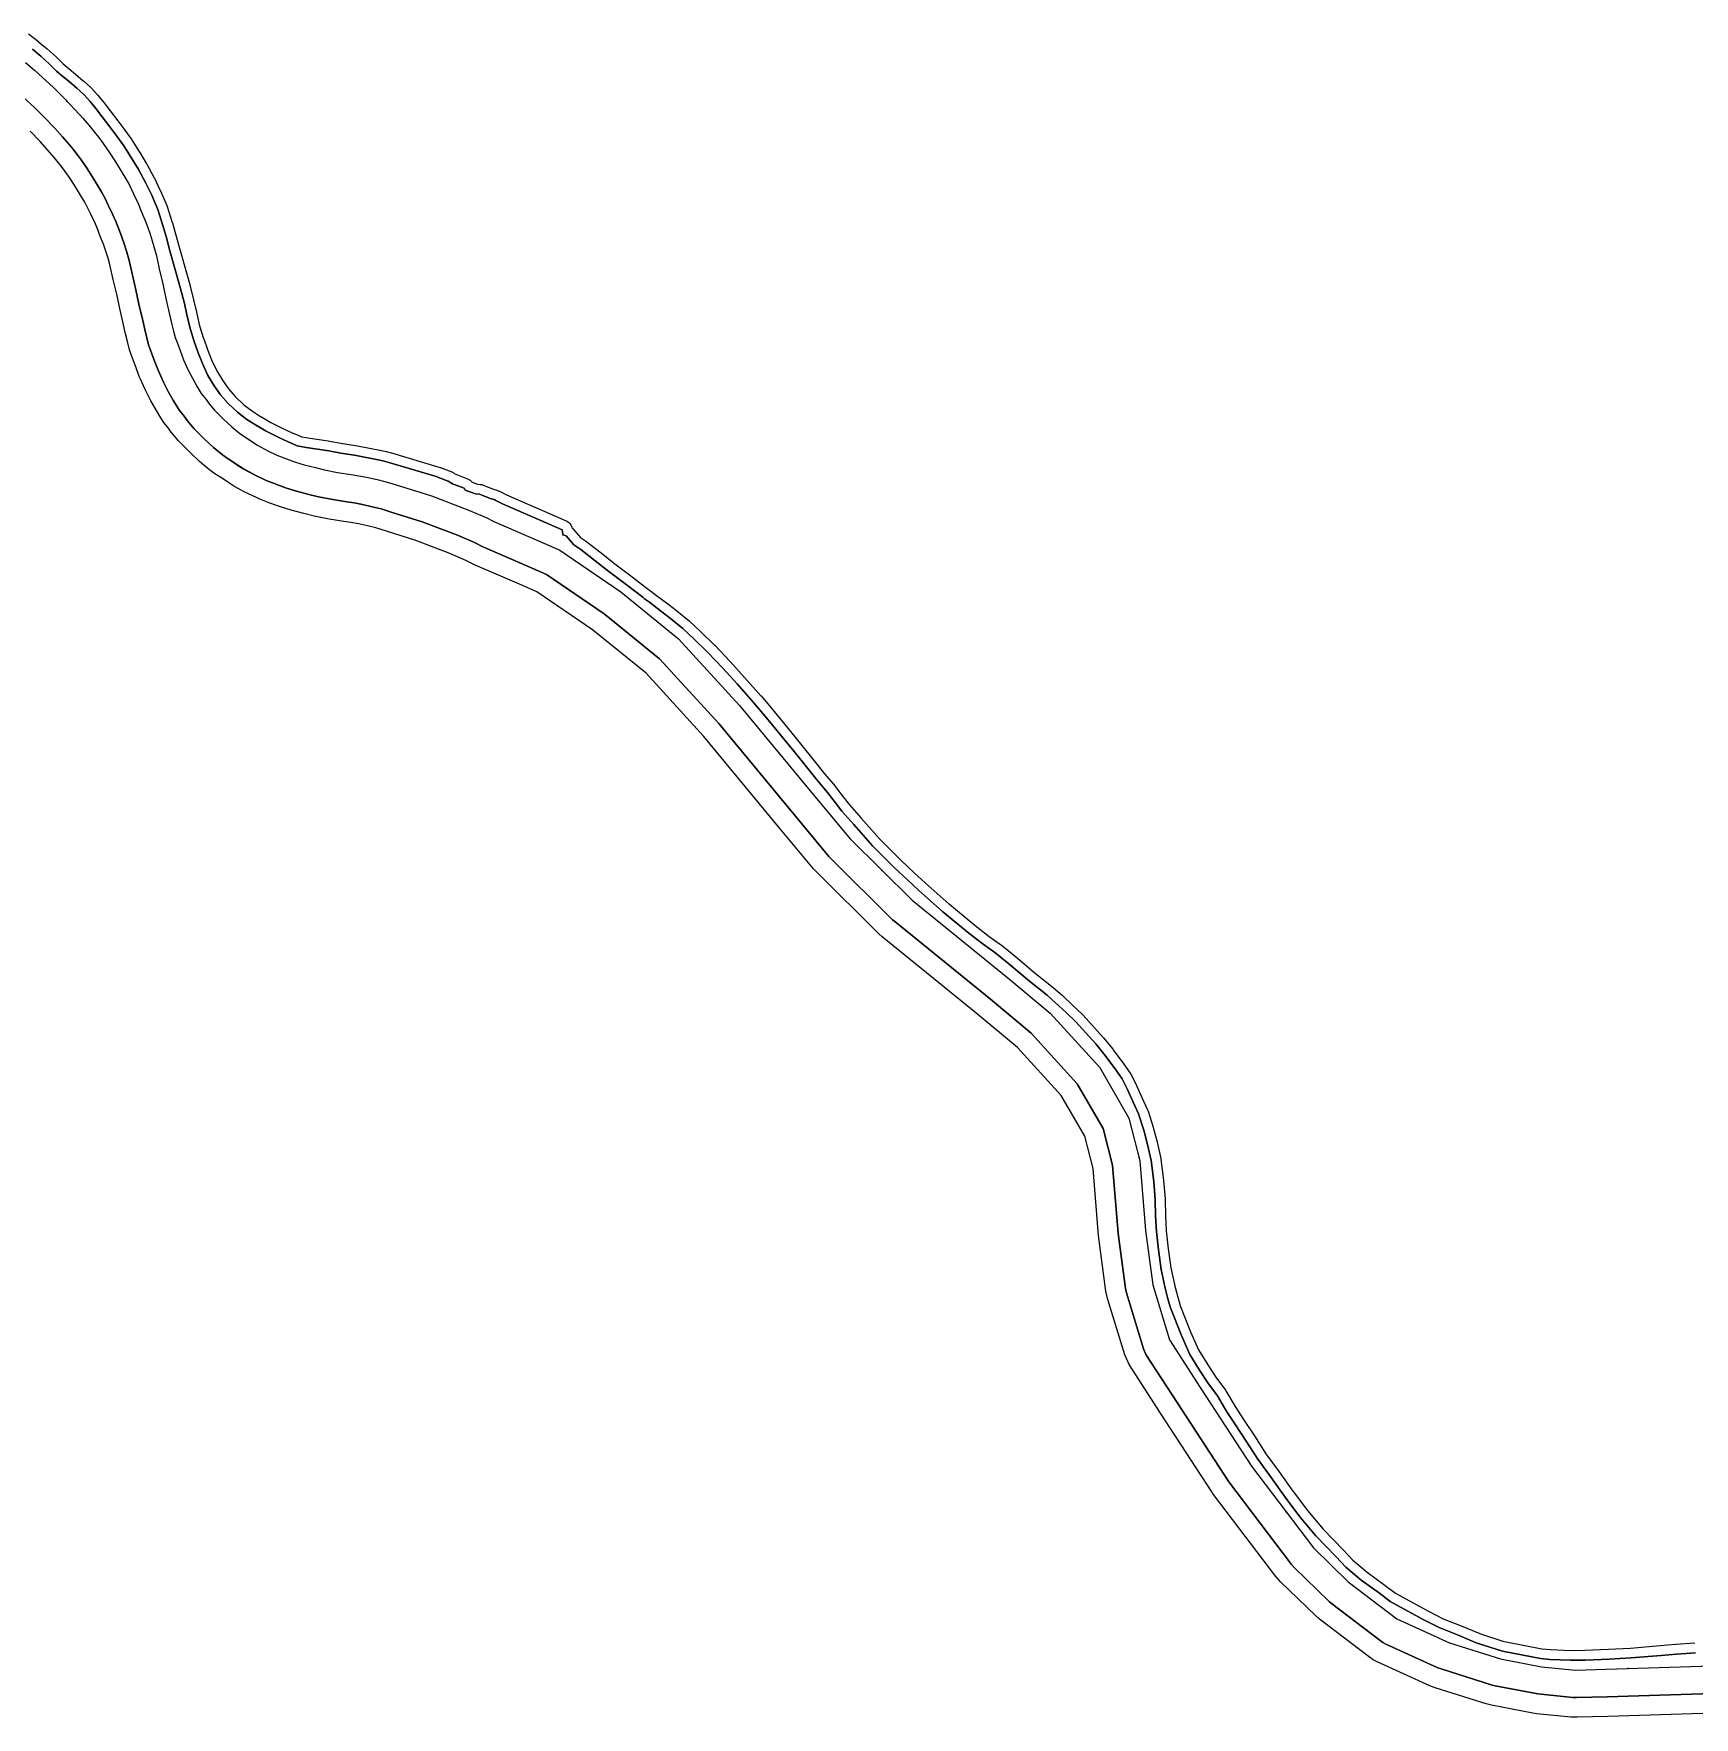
# Model space of a CAD drawing. Header units: inches. Extents: x 87989 to 118156, y 435697 to 451526.
# Drawn here: x 116398 to 116819.5, y 442395.8 to 442823.3 of the extents above; entities that cross this region are included whole.
import ezdxf

# ---------------------------------------------------------------- set-up
doc = ezdxf.new("R2010")
doc.units = ezdxf.units.IN
doc.header["$MEASUREMENT"] = 0
for name, color, linetype, true_color in [('As_waterkering_BWK', 7, 'Continuous', 0x7b8981), ('Beschermingszone_BWK', 7, 'Continuous', 0xcf890d), ('Grens_bebouwingsvrije_zone_BWK', 7, 'Continuous', 0x6789ae), ('Kernzone_BWK', 7, 'Continuous', 0xcb89af), ('Referentiepunten_BWK', 7, 'Continuous', 0x178980)]:
    doc.layers.add(name, color=color, linetype=linetype, true_color=true_color)

msp = doc.modelspace()

# ---------------------------------------------------------------- linework, layer by layer
at = {"layer": 'As_waterkering_BWK'}
for points in [[(116395.9165, 442815.9167), (116398.2177, 442813.9635), (116400.1981, 442812.131), (116402.8984, 442809.6779), (116405.65, 442806.9557), (116408.4624, 442804.0253), (116410.5222, 442801.7399), (116412.4459, 442799.5232), (116413.3875, 442798.3462), (116414.5486, 442796.8618), (116415.6699, 442795.3668), (116417.1925, 442793.2138), (116418.7878, 442790.7528), (116420.2355, 442788.3758), (116421.3754, 442786.4007), (116422.2912, 442784.7767), (116423.312, 442782.5601), (116424.4861, 442780.1627), (116425.3146, 442778.2105), (116426.1822, 442775.9527), (116426.9407, 442774.0122), (116427.5327, 442772.3411), (116428.3178, 442769.8287), (116428.8583, 442768.0744), (116429.1283, 442766.8643), (116429.8819, 442763.5282), (116430.7868, 442759.7198), (116431.5457, 442756.0453), (116432.4883, 442751.9938), (116432.9819, 442749.7175), (116433.4663, 442747.7593), (116433.9147, 442746.0966), (116434.5703, 442744.3838), (116435.1385, 442742.8087), (116436.0211, 442740.4724), (116437.2126, 442737.8259), (116438.293, 442735.7803), (116439.5268, 442733.5904), (116440.5466, 442731.9017), (116441.7391, 442730.3579), (116442.5429, 442729.2827), (116443.8991, 442727.6877), (116446.1651, 442725.3904), (116448.2765, 442723.4149), (116450.3453, 442721.7143), (116452.7496, 442720.1359), (116454.6545, 442718.8763), (116457.39, 442717.3601), (116459.748, 442716.2612), (116462.1674, 442715.3226), (116464.4501, 442714.4963), (116466.6244, 442713.8102), (116469.5364, 442713.0746), (116471.8102, 442712.4881), (116475.1025, 442711.8462), (116478.5652, 442711.2979), (116480.5282, 442711.0049), (116482.9005, 442710.5323), (116485.5002, 442709.9437), (116488.0287, 442709.3261), (116491.072, 442708.3807), (116498.9381, 442705.9448), (116508.1766, 442702.3709), (116512.8221, 442700.3829), (116514.8209, 442699.3602), (116526.0947, 442694.4816)], [(116526.0947, 442694.4816), (116531.516, 442692.1357), (116546.9942, 442681.5523), (116561.6786, 442669.646), (116577.1567, 442652.7127), (116596.7359, 442629.0324), (116605.2026, 442618.8459), (116620.9454, 442603.2355), (116645.2871, 442583.524), (116656.0027, 442574.5281), (116668.5705, 442560.7698), (116675.9788, 442547.9375), (116678.7569, 442537.0895), (116680.2122, 442519.3624), (116682.0642, 442505.604), (116686.2976, 442491.5811), (116694.1028, 442479.5425), (116707.0674, 442459.5665), (116722.8102, 442438.7966), (116731.6737, 442430.1976), (116743.9769, 442420.8049), (116757.3384, 442414.7195), (116770.303, 442410.6184), (116780.754, 442408.6341), (116789.3602, 442407.7671), (116797.141, 442408.009), (116834.6638, 442409.1756)]]:
    msp.add_lwpolyline(points, dxfattribs=at)
at = {"layer": 'Beschermingszone_BWK'}
for points in [[(116395.4675, 442806.9715), (116398.0813, 442804.5968), (116400.6624, 442802.0433), (116403.3361, 442799.2574), (116405.2785, 442797.1023), (116407.0674, 442795.041), (116407.8977, 442794.0034), (116408.9913, 442792.605), (116410.0112, 442791.2451), (116411.3956, 442789.2875), (116412.8604, 442787.0277), (116414.214, 442784.8053), (116415.2954, 442782.9319), (116416.053, 442781.5881), (116416.9896, 442779.5568), (116418.1162, 442777.2539), (116418.8237, 442775.5869), (116419.6553, 442773.4231), (116420.38, 442771.5686), (116420.8906, 442770.1275), (116421.6323, 442767.7542), (116422.0868, 442766.279), (116422.2983, 442765.331), (116423.0627, 442761.9479), (116423.9524, 442758.2025), (116424.709, 442754.5442), (116425.6589, 442750.459), (116426.1637, 442748.1354), (116426.6894, 442746.0073), (116427.1563, 442744.2736), (116427.3772, 442743.5946), (116428.0086, 442741.9448), (116428.5721, 442740.384), (116429.5555, 442737.7987), (116430.9263, 442734.7544), (116432.1489, 442732.4277), (116433.4814, 442730.0631), (116434.5545, 442728.2831), (116435.0068, 442727.6226), (116436.1659, 442726.1227), (116437.0733, 442724.9197), (116438.7409, 442722.9626), (116441.2821, 442720.3768), (116443.6627, 442718.1553), (116445.9004, 442716.3067), (116446.5036, 442715.8627), (116448.8983, 442714.2906), (116451.0274, 442712.8956), (116454.2148, 442711.1265), (116457.0037, 442709.8257), (116459.7103, 442708.7685), (116462.2056, 442707.8675), (116464.714, 442707.079), (116467.805, 442706.2921), (116470.2663, 442705.6637), (116473.8853, 442704.954), (116477.5011, 442704.3793), (116479.3271, 442704.1066), (116481.4436, 442703.685), (116483.8967, 442703.1296), (116486.1581, 442702.5772), (116488.9984, 442701.6949), (116496.6373, 442699.3294), (116505.536, 442695.8869), (116509.8472, 442694.042), (116511.8365, 442693.0322), (116523.3147, 442688.0573), (116526.0254, 442686.8843), (116528.1195, 442685.9781), (116542.8074, 442675.9352), (116556.8642, 442664.5377), (116571.8727, 442648.1182), (116591.3469, 442624.565), (116599.8194, 442614.3715), (116600.2738, 442613.8754), (116616.0166, 442598.2649), (116616.5401, 442597.7955), (116640.8337, 442578.1229), (116651.147, 442569.4649), (116662.8888, 442556.6107), (116669.4361, 442545.2699), (116671.8289, 442535.9266), (116673.2552, 442518.6091), (116675.1268, 442504.6702), (116675.363, 442503.581), (116679.658, 442489.3725), (116680.3297, 442487.927), (116688.2302, 442475.7331), (116701.3422, 442455.5469), (116717.2316, 442434.5682), (116717.936, 442433.7725), (116726.7995, 442425.1735), (116727.426, 442424.6337), (116739.7292, 442415.241), (116740.4769, 442414.7427), (116741.0755, 442414.4345), (116754.437, 442408.3491), (116755.2272, 442408.0454), (116768.1918, 442403.9444), (116768.9972, 442403.7413), (116779.7503, 442401.7131), (116788.6586, 442400.8023), (116789.5778, 442400.7705), (116797.3585, 442401.0124), (116834.8813, 442402.179)], [(116835.0367, 442397.1814), (116797.5139, 442396.0148), (116789.7331, 442395.7729), (116788.1574, 442395.8275), (116779.5512, 442396.6945), (116778.5155, 442396.8447), (116768.0645, 442398.8291), (116766.6838, 442399.1772), (116753.7192, 442403.2783), (116752.3646, 442403.7988), (116739.0031, 442409.8842), (116737.9769, 442410.4126), (116736.6951, 442411.2668), (116724.3919, 442420.6595), (116723.318, 442421.5848), (116714.4544, 442430.1838), (116713.2468, 442431.548), (116697.5041, 442452.3178), (116697.0015, 442453.0336), (116684.0354, 442473.012), (116676.067, 442485.317), (116674.9155, 442487.795), (116670.5763, 442502.136), (116670.1715, 442504.0031), (116668.2859, 442518.071), (116666.8802, 442535.0959), (116664.7627, 442543.3644), (116658.8304, 442553.64), (116647.6786, 442565.8483), (116637.6527, 442574.265), (116613.3935, 442593.9097), (116612.496, 442594.7145), (116596.7532, 442610.3249), (116595.9742, 442611.1755), (116587.4976, 442621.3739), (116568.0984, 442644.8365), (116553.4254, 442660.8889), (116539.8169, 442671.9229), (116525.6935, 442681.5799), (116524.0397, 442682.2956), (116521.329, 442683.4685), (116510.0552, 442688.3471), (116509.3546, 442688.6775), (116507.7223, 442689.5127), (116503.6499, 442691.2555), (116494.9938, 442694.6041), (116487.5173, 442696.9193), (116484.8219, 442697.7566), (116482.7513, 442698.2624), (116480.403, 442698.7941), (116478.4692, 442699.1793), (116476.741, 442699.4374), (116473.0159, 442700.0309), (116469.1635, 442700.7891), (116466.5683, 442701.4475), (116463.3494, 442702.2711), (116460.6024, 442703.1326), (116457.9552, 442704.087), (116455.408, 442705.0735), (116454.6788, 442705.3844), (116452.3208, 442706.4834), (116451.5727, 442706.8645), (116448.8372, 442708.3807), (116448.036, 442708.8666), (116446.1474, 442710.1153), (116443.7596, 442711.683), (116442.7254, 442712.4441), (116440.6565, 442714.1447), (116440.0779, 442714.6523), (116437.7941, 442716.7957), (116435.3557, 442719.2609), (116434.7573, 442719.9142), (116433.4011, 442721.5091), (116432.9317, 442722.0976), (116432.1845, 442723.0971), (116431.0497, 442724.5662), (116430.2744, 442725.6983), (116429.1632, 442727.5436), (116427.7602, 442730.0329), (116426.6018, 442732.2212), (116426.2703, 442732.8997), (116425.0788, 442735.5462), (116424.7954, 442736.2316), (116423.8817, 442738.6521), (116423.3216, 442740.2027), (116422.7075, 442741.8074), (116422.3288, 442742.9715), (116421.8489, 442744.7559), (116421.2937, 442747.0053), (116420.78, 442749.3625), (116419.8258, 442753.472), (116419.0707, 442757.1187), (116418.1919, 442760.8191), (116417.4197, 442764.2358), (116417.25, 442764.9965), (116416.8569, 442766.2724), (116416.1463, 442768.5464), (116415.6939, 442769.8232), (116414.9932, 442771.6162), (116414.1874, 442773.7129), (116413.5663, 442775.1762), (116412.4736, 442777.4115), (116411.5972, 442779.3104), (116410.9525, 442780.4543), (116409.913, 442782.2549), (116408.6266, 442784.3669), (116407.2549, 442786.483), (116405.9692, 442788.301), (116405.0217, 442789.5644), (116403.9764, 442790.9014), (116403.2255, 442791.8394), (116401.533, 442793.7897), (116399.6744, 442795.8517), (116397.0998, 442798.5344)]]:
    msp.add_lwpolyline(points, dxfattribs=at)
for points in [[(116396.6387, 442823.2578, 0), (116399.1914, 442821.2578, 0), (116399.2578, 442821.2051, 0), (116401.377, 442819.4238, 0), (116401.4277, 442819.3828, 0), (116403.6875, 442817.3828, 0), (116403.7871, 442817.2871, 0), (116405.4766, 442815.6191, 0), (116407.0352, 442814.3086, 0), (116408.584, 442812.9883, 0), (116410.5898, 442811.3027, 0), (116410.6445, 442811.2559, 0), (116412.4043, 442809.6855, 0), (116412.5938, 442809.498, 0), (116414.2227, 442807.6973, 0), (116414.293, 442807.6191, 0), (116415.7227, 442805.8984, 0), (116415.8047, 442805.7949, 0), (116417.4102, 442803.6387, 0), (116419.3359, 442801.0859, 0), (116421.1094, 442798.7363, 0), (116422.8848, 442796.2871, 0), (116422.9668, 442796.166, 0), (116424.877, 442793.1758, 0), (116424.918, 442793.1094, 0), (116426.6582, 442790.1895, 0), (116426.707, 442790.1035, 0), (116428.5664, 442786.6836, 0), (116428.623, 442786.5723, 0), (116430.1133, 442783.4727, 0), (116430.1563, 442783.377, 0), (116431.7676, 442779.627, 0), (116431.8477, 442779.4141, 0), (116433.1777, 442775.3223, 0), (116433.2031, 442775.2383, 0), (116433.998, 442772.4609, 0), (116435, 442768.7734, 0), (116436.416, 442763.6914, 0), (116437.6133, 442759.5313, 0), (116437.6328, 442759.4531, 0), (116438.584, 442755.7031, 0), (116438.5977, 442755.6406, 0), (116439.2949, 442752.5527, 0), (116440.1113, 442749.1035, 0), (116441.1211, 442745.8828, 0), (116441.1465, 442745.8086, 0), (116442.0918, 442743.0977, 0), (116443.1484, 442740.4629, 0), (116444.4395, 442737.6211, 0), (116445.9043, 442735.2617, 0), (116447.4199, 442733.1133, 0), (116449.166, 442731.1035, 0), (116451.3477, 442729.0508, 0), (116453.5566, 442727.3691, 0), (116455.5547, 442726.082, 0), (116455.6328, 442726.0332, 0), (116458.1797, 442724.5254, 0), (116461.25, 442722.9805, 0), (116463.4609, 442721.9961, 0), (116465.8672, 442720.9375, 0), (116465.9434, 442720.9023, 0), (116467.2207, 442720.707, 0), (116467.5586, 442720.6699, 0), (116472.75, 442719.8535, 0), (116476.3633, 442719.2402, 0), (116476.4512, 442719.2246, 0), (116479.7051, 442718.7109, 0), (116479.793, 442718.6973, 0), (116480.1875, 442718.6035, 0), (116486.2656, 442717.4316, 0), (116486.3887, 442717.4063, 0), (116487.4785, 442717.1563, 0), (116487.5684, 442717.1348, 0), (116488.7598, 442716.8145, 0), (116488.8242, 442716.7949, 0), (116500.5918, 442713.2852, 0), (116501.1563, 442713.1094, 0), (116501.2383, 442713.082, 0), (116501.5625, 442712.9688, 0), (116501.6445, 442712.9395, 0), (116504.1191, 442711.9824, 0), (116504.4512, 442711.8242, 0), (116504.7559, 442711.6172, 0), (116508.1484, 442710.2461, 0), (116508.4863, 442710.0957, 0), (116508.7969, 442709.8965, 0), (116509.0723, 442709.6504, 0), (116509.3086, 442709.3652, 0), (116510.6719, 442708.873, 0), (116511.3457, 442708.8145, 0), (116511.7188, 442708.752, 0), (116512.0781, 442708.6348, 0), (116512.8926, 442708.2988, 0), (116514.668, 442707.6016, 0), (116515.5195, 442707.3613, 0), (116515.9023, 442707.2188, 0), (116516.1621, 442707.0977, 0), (116516.2383, 442707.0605, 0), (116518.0215, 442706.1465, 0), (116529.0742, 442701.3652, 0), (116533.1523, 442699.5996, 0), (116533.5117, 442699.4082, 0), (116533.8359, 442699.1602, 0), (116534.1133, 442698.8652, 0), (116534.3398, 442698.5273, 0), (116534.5098, 442698.1563, 0), (116534.6152, 442697.7637, 0), (116534.7559, 442697.666, 0), (116535.0313, 442697.3945, 0), (116536.8066, 442695.3652, 0), (116538.293, 442694.334, 0), (116538.4121, 442694.2461, 0), (116542.0391, 442691.4004, 0), (116545.543, 442688.6738, 0), (116549.9063, 442685.3672, 0), (116554.082, 442682.1602, 0), (116554.5625, 442681.8008, 0), (116555.7754, 442680.8887, 0), (116558.9785, 442678.4863, 0), (116561.1777, 442676.7715, 0), (116561.2363, 442676.7246, 0), (116564.3457, 442674.1445, 0), (116564.4512, 442674.0508, 0), (116567.3008, 442671.4043, 0), (116570.7793, 442668.0352, 0), (116570.8516, 442667.9629, 0), (116574.7422, 442663.8711, 0), (116578.4199, 442659.8105, 0), (116582.5762, 442655.1426, 0), (116582.6211, 442655.0918, 0), (116585.9199, 442651.1816, 0), (116589.4512, 442646.8965, 0), (116592.9453, 442642.5313, 0), (116596.1094, 442638.6445, 0), (116598.7461, 442635.3086, 0), (116598.8027, 442635.2402, 0), (116601.3945, 442632.1875, 0), (116601.459, 442632.1113, 0), (116603.4863, 442629.5195, 0), (116605.0742, 442627.4453, 0), (116608.0156, 442624.0918, 0), (116612.7539, 442618.7324, 0), (116615.8047, 442615.6699, 0), (116618.0977, 442613.3965, 0), (116621.4766, 442610.207, 0), (116624.2734, 442607.627, 0), (116630.3652, 442602.2656, 0), (116630.4316, 442602.207, 0), (116636.9668, 442596.8574, 0), (116640.5176, 442594.0527, 0), (116643.416, 442592, 0), (116643.5352, 442591.9102, 0), (116647.0977, 442589.0508, 0), (116652.3164, 442584.6523, 0), (116656.791, 442581.0723, 0), (116656.877, 442581, 0), (116659.0469, 442579.1016, 0), (116659.1113, 442579.043, 0), (116661.7109, 442576.6035, 0), (116664.2207, 442574.1934, 0), (116664.3418, 442574.0684, 0), (116669.4629, 442568.418, 0), (116669.5508, 442568.3164, 0), (116671.9219, 442565.3945, 0), (116672.0039, 442565.2891, 0), (116674.666, 442561.6211, 0), (116676.2891, 442559.3027, 0), (116676.4531, 442559.0332, 0), (116677.8828, 442556.3125, 0), (116677.9512, 442556.1719, 0), (116679.3789, 442552.9883, 0), (116680.7363, 442550.0059, 0), (116680.8457, 442549.7168, 0), (116682.125, 442545.627, 0), (116682.1563, 442545.5254, 0), (116683.125, 442541.8945, 0), (116683.1484, 442541.8008, 0), (116684.0781, 442537.6914, 0), (116684.1211, 442537.4453, 0), (116684.7715, 442532.166, 0), (116684.7813, 442532.0684, 0), (116685.1719, 442527.3984, 0), (116685.1797, 442527.2441, 0), (116685.2676, 442523.209, 0), (116685.2695, 442523.125, 0), (116685.4824, 442519.3047, 0), (116685.9414, 442514.7656, 0), (116686.6426, 442509.9355, 0), (116687.6348, 442505.3535, 0), (116687.6543, 442505.2695, 0), (116688.2012, 442503.1074, 0), (116688.2246, 442503.0234, 0), (116688.9004, 442500.6953, 0), (116688.9512, 442500.5215, 0), (116691.6094, 442493.6895, 0), (116693.6641, 442489.0547, 0), (116696.0469, 442485.2363, 0), (116698.0684, 442482.1387, 0), (116700.4727, 442478.8281, 0), (116700.5859, 442478.6602, 0), (116703.002, 442474.6914, 0), (116705.1055, 442471.3848, 0), (116707.875, 442467.2344, 0), (116710.752, 442462.7168, 0), (116714.1445, 442458.1348, 0), (116717.6406, 442453.1895, 0), (116717.6816, 442453.1328, 0), (116721.3438, 442448.252, 0), (116725.3359, 442443.5566, 0), (116730.4473, 442438.2363, 0), (116732.793, 442435.709, 0), (116736.4648, 442432.5879, 0), (116741.0488, 442429.2676, 0), (116743.668, 442427.2813, 0), (116748.918, 442424.3789, 0), (116751.8379, 442422.8359, 0), (116755.7422, 442420.8203, 0), (116760.3457, 442419.0176, 0), (116765.1074, 442417.0332, 0), (116765.7051, 442416.793, 0), (116771.1953, 442415.0566, 0), (116771.7578, 442414.9219, 0), (116780.7988, 442413.2051, 0), (116783.0527, 442412.9746, 0), (116788.1191, 442412.75, 0), (116791.7148, 442412.7988, 0), (116797.7578, 442413.0371, 0), (116803.2949, 442413.3633, 0), (116810.8438, 442413.9805, 0), (116814.7402, 442414.3398, 0), (116814.8047, 442414.3438, 0), (116819.6563, 442414.6641, 0)], [(116819.8203, 442412.1699, 0), (116814.9707, 442411.8496, 0), (116811.0605, 442411.4902, 0), (116803.4707, 442410.8691, 0), (116797.8809, 442410.5391, 0), (116791.7793, 442410.3008, 0), (116788.0801, 442410.25, 0), (116782.8691, 442410.4805, 0), (116780.4375, 442410.7305, 0), (116771.2363, 442412.4766, 0), (116770.5293, 442412.6445, 0), (116764.8613, 442414.4375, 0), (116764.1602, 442414.7207, 0), (116759.4102, 442416.6992, 0), (116754.7109, 442418.5391, 0), (116750.6797, 442420.6191, 0), (116747.7305, 442422.1797, 0), (116742.3008, 442425.1797, 0), (116739.5605, 442427.2598, 0), (116734.9199, 442430.6191, 0), (116731.0605, 442433.9004, 0), (116728.6309, 442436.5195, 0), (116723.4805, 442441.8809, 0), (116719.3906, 442446.6895, 0), (116715.6406, 442451.6895, 0), (116712.1191, 442456.6699, 0), (116708.6895, 442461.3008, 0), (116705.7793, 442465.8691, 0), (116703.0098, 442470.0195, 0), (116700.8809, 442473.3691, 0), (116698.4492, 442477.3594, 0), (116696.0098, 442480.7207, 0), (116693.9395, 442483.8906, 0), (116691.4492, 442487.8809, 0), (116689.3008, 442492.7305, 0), (116686.5801, 442499.7207, 0), (116686.498, 442500, 0), (116685.8008, 442502.4102, 0), (116685.2109, 442504.7402, 0), (116684.1797, 442509.4902, 0), (116683.4609, 442514.4609, 0), (116682.9902, 442519.1094, 0), (116682.7695, 442523.0703, 0), (116682.6797, 442527.1895, 0), (116682.2891, 442531.8594, 0), (116681.6406, 442537.1406, 0), (116680.7109, 442541.25, 0), (116679.7402, 442544.8809, 0), (116678.4609, 442548.9707, 0), (116677.0996, 442551.9609, 0), (116675.6699, 442555.1504, 0), (116674.2402, 442557.8691, 0), (116672.6309, 442560.1699, 0), (116669.9805, 442563.8203, 0), (116667.6094, 442566.7402, 0), (116662.4902, 442572.3906, 0), (116659.9902, 442574.7891, 0), (116657.4004, 442577.2207, 0), (116655.2305, 442579.1191, 0), (116650.7305, 442582.7207, 0), (116645.5098, 442587.1191, 0), (116641.9707, 442589.9609, 0), (116639.0195, 442592.0508, 0), (116635.4004, 442594.9102, 0), (116628.7793, 442600.3301, 0), (116622.5996, 442605.7695, 0), (116619.7695, 442608.3809, 0), (116616.3594, 442611.5996, 0), (116614.0391, 442613.9004, 0), (116610.9297, 442617.0195, 0), (116606.1406, 442622.4395, 0), (116603.1406, 442625.8594, 0), (116601.5098, 442627.9902, 0), (116599.4902, 442630.5703, 0), (116596.8398, 442633.6895, 0), (116594.1602, 442637.0801, 0), (116591, 442640.9609, 0), (116587.5098, 442645.3203, 0), (116584, 442649.5801, 0), (116580.7109, 442653.4805, 0), (116576.5605, 442658.1406, 0), (116572.9102, 442662.1699, 0), (116569.0391, 442666.2402, 0), (116565.5801, 442669.5898, 0), (116562.75, 442672.2207, 0), (116559.6406, 442674.8008, 0), (116557.4609, 442676.5, 0), (116554.2754, 442678.8906, 0), (116553.0605, 442679.8008, 0), (116552.5703, 442680.1699, 0), (116548.3906, 442683.3809, 0), (116544.0195, 442686.6895, 0), (116540.5, 442689.4297, 0), (116536.8691, 442692.2793, 0), (116535.127, 442693.4863, 0), (116533.1484, 442695.75, 0), (116532.3418, 442695.9941, 0), (116532.3203, 442696.0605, 0), (116532.2148, 442696.7578, 0), (116532.1602, 442697.3047, 0), (116528.0801, 442699.0703, 0), (116516.9551, 442703.8848, 0), (116515.0996, 442704.834, 0), (116514.8398, 442704.9551, 0), (116513.8691, 442705.2305, 0), (116511.9609, 442705.9805, 0), (116511.125, 442706.3242, 0), (116510.1289, 442706.4121, 0), (116507.5, 442707.3594, 0), (116507.2969, 442707.8945, 0), (116504.2793, 442708.9805, 0), (116503.2168, 442709.6504, 0), (116500.7422, 442710.6074, 0), (116500.418, 442710.7207, 0), (116499.8633, 442710.8926, 0), (116488.1094, 442714.4004, 0), (116486.9199, 442714.7207, 0), (116485.8301, 442714.9707, 0), (116479.4238, 442716.2246, 0), (116479.3262, 442716.2402, 0), (116475.9727, 442716.7715, 0), (116472.8906, 442717.3008, 0), (116467.1699, 442718.1992, 0), (116464.8594, 442718.6504, 0), (116462.4492, 442719.7109, 0), (116460.1797, 442720.7207, 0), (116456.9805, 442722.3301, 0), (116454.2793, 442723.9297, 0), (116452.1191, 442725.3203, 0), (116449.7305, 442727.1406, 0), (116447.3594, 442729.3691, 0), (116445.4492, 442731.5703, 0), (116443.8203, 442733.8809, 0), (116442.2305, 442736.4395, 0), (116440.8496, 442739.4805, 0), (116439.75, 442742.2207, 0), (116438.7598, 442745.0605, 0), (116437.6992, 442748.4395, 0), (116436.8594, 442751.9902, 0), (116436.1602, 442755.0898, 0), (116435.2109, 442758.8398, 0), (116434.0098, 442763.0098, 0), (116432.5898, 442768.1094, 0), (116431.5898, 442771.7891, 0), (116430.8008, 442774.5508, 0), (116429.4707, 442778.6406, 0), (116427.8594, 442782.3906, 0), (116426.3691, 442785.4902, 0), (116424.5098, 442788.9102, 0), (116422.7695, 442791.8301, 0), (116420.8594, 442794.8203, 0), (116419.0996, 442797.25, 0), (116417.3398, 442799.5801, 0), (116415.4102, 442802.1406, 0), (116413.8008, 442804.3008, 0), (116412.3691, 442806.0195, 0), (116410.7402, 442807.8203, 0), (116408.9805, 442809.3906, 0), (116406.9707, 442811.0801, 0), (116405.4199, 442812.4004, 0), (116403.7891, 442813.7695, 0), (116402.0293, 442815.5098, 0), (116399.7695, 442817.5098, 0), (116397.6504, 442819.2891, 0)]]:
    msp.add_polyline3d(points, dxfattribs=at)
at = {"layer": 'Grens_bebouwingsvrije_zone_BWK'}
msp.add_lwpolyline([(116834.8813, 442402.179), (116797.3585, 442401.0124), (116789.5778, 442400.7705), (116788.6586, 442400.8023), (116779.7503, 442401.7131), (116768.9972, 442403.7413), (116768.1918, 442403.9444), (116755.2272, 442408.0454), (116754.437, 442408.3491), (116741.0755, 442414.4345), (116740.4769, 442414.7427), (116739.7292, 442415.241), (116727.426, 442424.6337), (116726.7995, 442425.1735), (116717.936, 442433.7725), (116717.2316, 442434.5682), (116701.3422, 442455.5469), (116688.2302, 442475.7331), (116680.3297, 442487.927), (116679.658, 442489.3725), (116675.363, 442503.581), (116675.1268, 442504.6702), (116673.2552, 442518.6091), (116671.8289, 442535.9266), (116669.4361, 442545.2699), (116662.8888, 442556.6107), (116651.147, 442569.4649), (116640.8337, 442578.1229), (116616.5401, 442597.7955), (116616.0166, 442598.2649), (116600.2738, 442613.8754), (116599.8194, 442614.3715), (116591.3469, 442624.565), (116571.8727, 442648.1182), (116556.8642, 442664.5377), (116542.8074, 442675.9352), (116528.1195, 442685.9781), (116526.0254, 442686.8843), (116523.3147, 442688.0573), (116511.8365, 442693.0322), (116509.8472, 442694.042), (116505.536, 442695.8869), (116496.6373, 442699.3294), (116488.9984, 442701.6949), (116486.1581, 442702.5772), (116483.8967, 442703.1296), (116481.4436, 442703.685), (116479.3271, 442704.1066), (116477.5011, 442704.3793), (116473.8853, 442704.954), (116470.2663, 442705.6637), (116467.805, 442706.2921), (116464.714, 442707.079), (116462.2056, 442707.8675), (116459.7103, 442708.7685), (116457.0037, 442709.8257), (116454.2148, 442711.1265), (116451.0274, 442712.8956), (116448.8983, 442714.2906), (116446.5036, 442715.8627), (116445.9004, 442716.3067), (116443.6627, 442718.1553), (116441.2821, 442720.3768), (116438.7409, 442722.9626), (116437.0733, 442724.9197), (116436.1659, 442726.1227), (116435.0068, 442727.6226), (116434.5545, 442728.2831), (116433.4814, 442730.0631), (116432.1489, 442732.4277), (116430.9263, 442734.7544), (116429.5555, 442737.7987), (116428.5721, 442740.384), (116428.0086, 442741.9448), (116427.3772, 442743.5946), (116427.1563, 442744.2736), (116426.6894, 442746.0073), (116426.1637, 442748.1354), (116425.6589, 442750.459), (116424.709, 442754.5442), (116423.9524, 442758.2025), (116423.0627, 442761.9479), (116422.2983, 442765.331), (116422.0868, 442766.279), (116421.6323, 442767.7542), (116420.8906, 442770.1275), (116420.38, 442771.5686), (116419.6553, 442773.4231), (116418.8237, 442775.5869), (116418.1162, 442777.2539), (116416.9896, 442779.5568), (116416.053, 442781.5881), (116415.2954, 442782.9319), (116414.214, 442784.8053), (116412.8604, 442787.0277), (116411.3956, 442789.2875), (116410.0112, 442791.2451), (116408.9913, 442792.605), (116407.8977, 442794.0034), (116407.0674, 442795.041), (116405.2785, 442797.1023), (116403.3361, 442799.2574), (116400.6624, 442802.0433), (116398.0813, 442804.5968), (116395.4675, 442806.9715)], dxfattribs=at)
at = {"layer": 'Kernzone_BWK'}
for points in [[(116397.6504, 442819.2891), (116399.7695, 442817.5098), (116402.0293, 442815.5098), (116403.7891, 442813.7695), (116405.4199, 442812.4004), (116406.9707, 442811.0801), (116408.9805, 442809.3906), (116410.7402, 442807.8203), (116412.3691, 442806.0195), (116413.8008, 442804.3008), (116415.4102, 442802.1406), (116417.3398, 442799.5801), (116419.0996, 442797.25), (116420.8594, 442794.8203), (116422.7695, 442791.8301), (116424.5098, 442788.9102), (116426.3691, 442785.4902), (116427.8594, 442782.3906), (116429.4707, 442778.6406), (116430.8008, 442774.5508), (116431.5898, 442771.7891), (116432.5898, 442768.1094), (116434.0098, 442763.0098), (116435.2109, 442758.8398), (116436.1602, 442755.0898), (116436.8594, 442751.9902), (116437.6992, 442748.4395), (116438.7598, 442745.0605), (116439.75, 442742.2207), (116440.8496, 442739.4805), (116442.2305, 442736.4395), (116443.8203, 442733.8809), (116445.4492, 442731.5703), (116447.3594, 442729.3691), (116449.7305, 442727.1406), (116452.1191, 442725.3203), (116454.2793, 442723.9297), (116456.9805, 442722.3301), (116460.1797, 442720.7207), (116462.4492, 442719.7109), (116464.8594, 442718.6504), (116467.1699, 442718.1992), (116472.8906, 442717.3008), (116475.9727, 442716.7715), (116479.3262, 442716.2402), (116479.4238, 442716.2246), (116485.8301, 442714.9707), (116486.9199, 442714.7207), (116488.1094, 442714.4004), (116499.8633, 442710.8926), (116500.418, 442710.7207), (116500.7422, 442710.6074), (116503.2168, 442709.6504), (116504.2793, 442708.9805), (116507.2969, 442707.8945), (116507.5, 442707.3594), (116510.1289, 442706.4121), (116511.125, 442706.3242), (116511.9609, 442705.9805), (116513.8691, 442705.2305), (116514.8398, 442704.9551), (116515.0996, 442704.834), (116516.9551, 442703.8848), (116528.0801, 442699.0703), (116532.1602, 442697.3047), (116532.2148, 442696.7578), (116532.3203, 442696.0605), (116532.3418, 442695.9941), (116533.1484, 442695.75), (116535.127, 442693.4863), (116536.8691, 442692.2793), (116540.5, 442689.4297), (116544.0195, 442686.6895), (116548.3906, 442683.3809), (116552.5703, 442680.1699), (116553.0605, 442679.8008), (116554.2754, 442678.8906), (116557.4609, 442676.5), (116559.6406, 442674.8008), (116562.75, 442672.2207), (116565.5801, 442669.5898), (116569.0391, 442666.2402), (116572.9102, 442662.1699), (116576.5605, 442658.1406), (116580.7109, 442653.4805), (116584, 442649.5801), (116587.5098, 442645.3203), (116591, 442640.9609), (116594.1602, 442637.0801), (116596.8398, 442633.6895), (116599.4902, 442630.5703), (116601.5098, 442627.9902), (116603.1406, 442625.8594), (116606.1406, 442622.4395), (116610.9297, 442617.0195), (116614.0391, 442613.9004), (116616.3594, 442611.5996), (116619.7695, 442608.3809), (116622.5996, 442605.7695), (116628.7793, 442600.3301), (116635.4004, 442594.9102), (116639.0195, 442592.0508), (116641.9707, 442589.9609), (116645.5098, 442587.1191), (116650.7305, 442582.7207), (116655.2305, 442579.1191), (116657.4004, 442577.2207), (116659.9902, 442574.7891), (116662.4902, 442572.3906), (116667.6094, 442566.7402), (116669.9805, 442563.8203), (116672.6309, 442560.1699), (116674.2402, 442557.8691), (116675.6699, 442555.1504), (116677.0996, 442551.9609), (116678.4609, 442548.9707), (116679.7402, 442544.8809), (116680.7109, 442541.25), (116681.6406, 442537.1406), (116682.2891, 442531.8594), (116682.6797, 442527.1895), (116682.7695, 442523.0703), (116682.9902, 442519.1094), (116683.4609, 442514.4609), (116684.1797, 442509.4902), (116685.2109, 442504.7402), (116685.8008, 442502.4102), (116686.498, 442500), (116686.5801, 442499.7207), (116689.3008, 442492.7305), (116691.4492, 442487.8809), (116693.9395, 442483.8906), (116696.0098, 442480.7207), (116698.4492, 442477.3594), (116700.8809, 442473.3691), (116703.0098, 442470.0195), (116705.7793, 442465.8691), (116708.6895, 442461.3008), (116712.1191, 442456.6699), (116715.6406, 442451.6895), (116719.3906, 442446.6895), (116723.4805, 442441.8809), (116728.6309, 442436.5195), (116731.0605, 442433.9004), (116734.9199, 442430.6191), (116739.5605, 442427.2598), (116742.3008, 442425.1797), (116747.7305, 442422.1797), (116750.6797, 442420.6191), (116754.7109, 442418.5391), (116759.4102, 442416.6992), (116764.1602, 442414.7207), (116764.8613, 442414.4375), (116770.5293, 442412.6445), (116771.2363, 442412.4766), (116780.4375, 442410.7305), (116782.8691, 442410.4805), (116788.0801, 442410.25), (116791.7793, 442410.3008), (116797.8809, 442410.5391), (116803.4707, 442410.8691), (116811.0605, 442411.4902), (116814.9707, 442411.8496), (116819.8203, 442412.1699)], [(116834.8809, 442402.1797), (116797.3594, 442401.0117), (116789.5781, 442400.7695), (116788.6582, 442400.8027), (116779.75, 442401.7129), (116768.998, 442403.7422), (116768.1914, 442403.9453), (116755.2266, 442408.0449), (116754.4375, 442408.3496), (116741.0762, 442414.4336), (116740.4766, 442414.7422), (116739.7285, 442415.2402), (116727.4258, 442424.6328), (116726.7988, 442425.1738), (116717.9355, 442433.7734), (116717.2324, 442434.5684), (116701.3418, 442455.5469), (116688.2305, 442475.7324), (116680.3301, 442487.9277), (116679.6582, 442489.373), (116675.3633, 442503.5801), (116675.127, 442504.6699), (116673.2559, 442518.6094), (116671.8281, 442535.9258), (116669.4355, 442545.2695), (116662.8887, 442556.6113), (116651.1465, 442569.4648), (116640.834, 442578.123), (116616.541, 442597.7949), (116616.0156, 442598.2656), (116600.2734, 442613.875), (116599.8203, 442614.3711), (116591.3477, 442624.5645), (116571.873, 442648.1191), (116556.8633, 442664.5371), (116542.8066, 442675.9355), (116528.1191, 442685.9785), (116526.0254, 442686.8848), (116523.3145, 442688.0566), (116511.8359, 442693.0313), (116509.8477, 442694.043), (116505.5352, 442695.8867), (116496.6367, 442699.3301), (116488.998, 442701.6953), (116486.1582, 442702.5781), (116483.8965, 442703.1289), (116481.4434, 442703.6855), (116479.3262, 442704.1074), (116477.502, 442704.3789), (116473.8848, 442704.9531), (116470.2656, 442705.6641), (116467.8047, 442706.293), (116464.7148, 442707.0781), (116462.2051, 442707.8672), (116459.7109, 442708.7676), (116457.0039, 442709.8262), (116454.2148, 442711.127), (116451.0273, 442712.8965), (116448.8984, 442714.291), (116446.5039, 442715.8633), (116445.9004, 442716.3066), (116443.6621, 442718.1563), (116441.2813, 442720.377), (116438.7402, 442722.9629), (116437.0742, 442724.9199), (116436.166, 442726.123), (116435.0059, 442727.623), (116434.5547, 442728.2832), (116433.4805, 442730.0625), (116432.1484, 442732.4277), (116430.9258, 442734.7539), (116429.5547, 442737.7988), (116428.5723, 442740.3848), (116428.0078, 442741.9453), (116427.377, 442743.5938), (116427.1563, 442744.2734), (116426.6895, 442746.0078), (116426.1641, 442748.1348), (116425.6582, 442750.459), (116424.709, 442754.5449), (116423.9531, 442758.2031), (116423.0625, 442761.9473), (116422.2988, 442765.3301), (116422.0859, 442766.2793), (116421.6328, 442767.7539), (116420.8906, 442770.127), (116420.3809, 442771.5684), (116419.6563, 442773.4238), (116418.8242, 442775.5859), (116418.1152, 442777.2539), (116416.9902, 442779.5566), (116416.0527, 442781.5879), (116415.2949, 442782.9316), (116414.2148, 442784.8047), (116412.8613, 442787.0273), (116411.3965, 442789.2871), (116410.0117, 442791.2441), (116408.9922, 442792.6055), (116407.8984, 442794.0039), (116407.0684, 442795.041), (116405.2793, 442797.1016), (116403.3359, 442799.2578), (116400.6621, 442802.043), (116398.082, 442804.5977), (116395.4668, 442806.9707)]]:
    msp.add_lwpolyline(points, dxfattribs=at)
at = {"layer": 'Referentiepunten_BWK'}
for p in [(116406.4137, 442806.1599), (116452.7293, 442720.1492), (116544.6906, 442683.1274), (116613.2913, 442610.8252), (116678.5729, 442537.8081), (116715.9948, 442447.7883), (116802.6758, 442408.1811)]:
    msp.add_point(p, dxfattribs=at)

doc.saveas('drawing.dxf')
